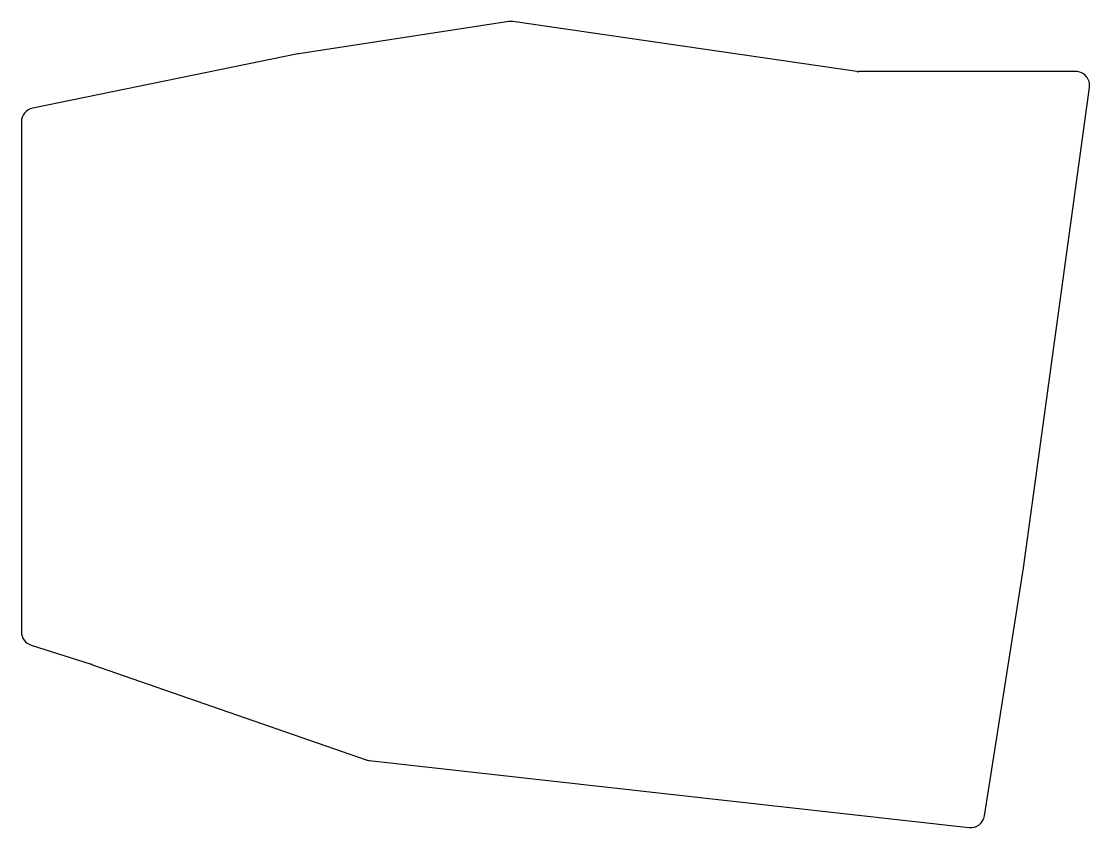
# Model space of a CAD drawing. Header units: millimetres. Extents: x 88 to 239, y -137 to -23.
import ezdxf

# ---------------------------------------------------------------- set-up
doc = ezdxf.new("R2010")
doc.units = ezdxf.units.MM

msp = doc.modelspace()

# ---------------------------------------------------------------- linework, layer by layer
for p, q in [((156.71, -22.95), (127.05, -27.49)), ((205.86, -29.98), (157.3, -22.94)), ((126.95, -27.51), (89.5, -35.17)), ((236.71, -30), (206.14, -30)), ((229.4, -99.73), (238.69, -32.27)), ((87.9, -37.13), (87.9, -109.04)), ((223.86, -135.01), (229.4, -99.77)), ((89.29, -110.94), (97.77, -113.64)), ((97.82, -113.66), (136.59, -127.13)), ((137.02, -127.22), (221.67, -136.69))]:
    msp.add_line(p, q)
for centre, start, end in [((157.01, -24.92), 81.7553, 98.7175), ((127.35, -29.47), 98.7175, 101.5633), ((206.14, -28), 261.7553, 270), ((236.71, -32), 352.1634, 90), ((89.9, -37.13), 101.5633, 180), ((227.42, -99.46), 351.0764, 352.1634), ((89.9, -109.04), 180, 252.3499), ((97.17, -115.55), 70.8409, 72.3499), ((137.24, -125.24), 250.8409, 263.6228), ((221.89, -134.7), 263.6228, 351.0764)]:
    msp.add_arc(centre, 2, start, end)

doc.saveas('drawing.dxf')
